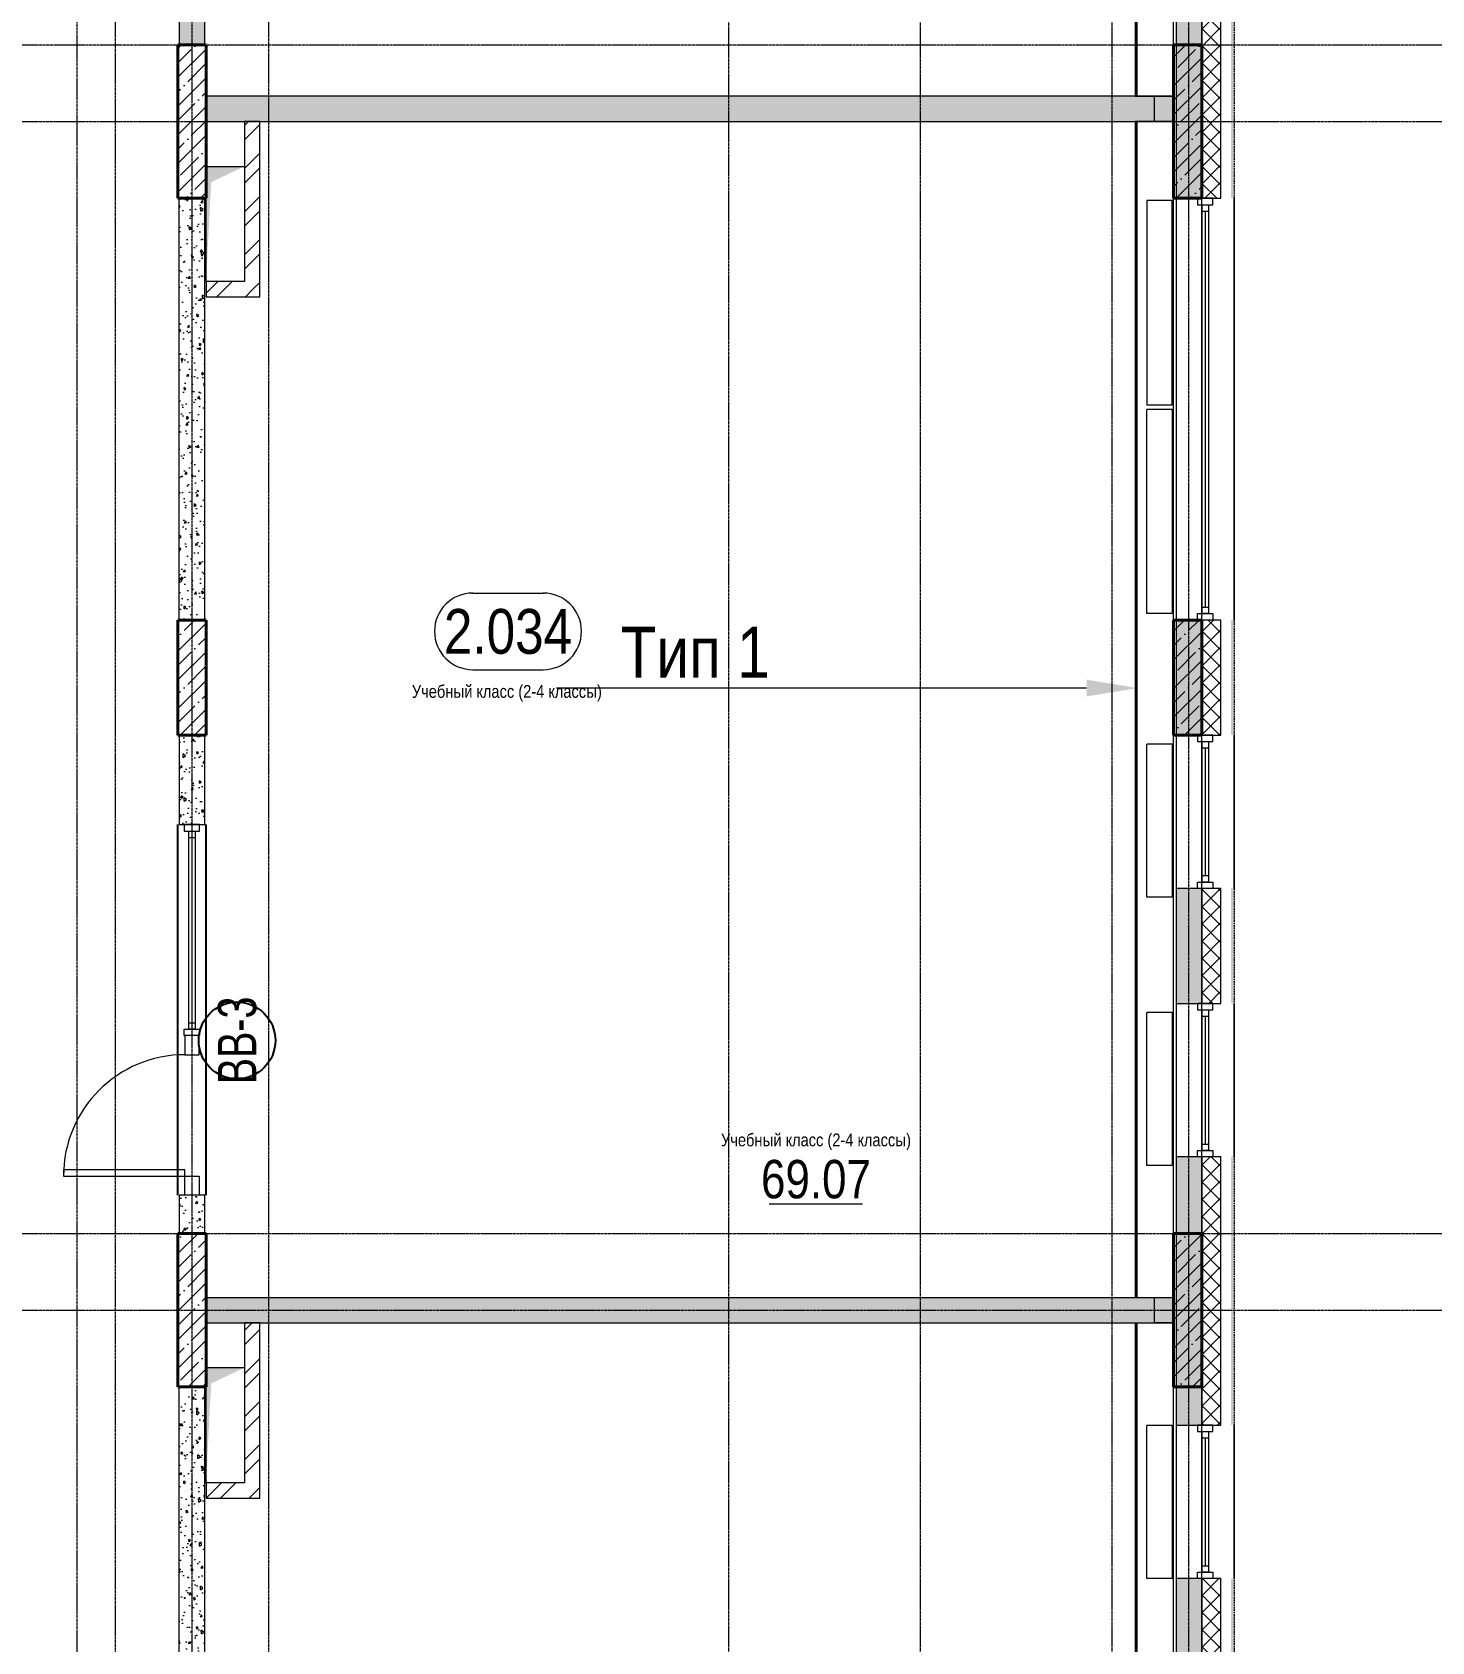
# Model space of a CAD drawing. Header units: millimetres. Extents: x -231292 to 573618, y -153144 to 564035.
# Drawn here: x 65533 to 76483, y 55634 to 68230 of the extents above; entities that cross this region are included whole.
import ezdxf
from ezdxf import colors
from ezdxf.entities.mleader import LeaderData, LeaderLine
from ezdxf.enums import TextEntityAlignment as Align
from ezdxf.math import Vec2, Vec3

# ---------------------------------------------------------------- set-up
doc = ezdxf.new("R2010")
doc.units = ezdxf.units.MM
for name, pattern in [('CENTER2', [28.575, 19.05, -3.175, 3.175, -3.175]), ('DASHED', [19.05, 12.7, -6.35]), ('HIDDEN2', [4.7625, 3.175, -1.5875])]:
    doc.linetypes.add(name, pattern=pattern)
doc.layers.get('0').update_dxf_attribs({"color": 250})
doc.layers.get('Defpoints').update_dxf_attribs({"color": 250})
for name, color, linetype, lineweight in [('A-AREA', 250, 'Continuous', 15), ('A-Wall_Материал_Газоблок_Контур', 250, 'Continuous', 0), ('АР_Area', 250, 'Continuous', 5), ('АР_Витраж', 250, 'Continuous', 13), ('АР_Витраж марка', 250, 'Continuous', 9), ('АР_Двери_витраж', 250, 'Continuous', 9), ('АР_Колонны', 250, 'Continuous', 35), ('АР_Окна', 250, 'Continuous', 5), ('АР_Отопительные приборы', 250, 'HIDDEN2', 0), ('АР_площадь пом', 250, 'Continuous', 5), ('АР_Стены ЖБ', 250, 'Continuous', 35), ('АР_Стены кирпич', 250, 'Continuous', 20), ('АР_Стены ПЕНОблок', 250, 'Continuous', 20), ('АР_Утеплитель', 250, 'Continuous', 0), ('АР_Штриховка', 250, 'Continuous', 0), ('Зашивка радиаторов тип 1 (фанера и МДФ)', 250, 'Continuous', 0), ('Зашивка радиаторов тип 2 (файерборд 2 слоя_керамогранит)', 250, 'Continuous', 0), ('КМ_Фахверки', 250, 'Continuous', 80), ('ОВ_Отопление', 250, 'Continuous', 0), ('ОВ_Шахты', 250, 'Continuous', 5), ('Размеры зашивки ГКЛ', 250, 'Continuous', 0), ('РД_Оси_100', 250, 'Continuous', 0), ('РД_проем_инж перемыч_фахверк', 250, 'Continuous', 18)]:
    doc.layers.add(name, color=color, linetype=linetype, lineweight=lineweight)
doc.layers.add('АР_Делит', color=250, linetype='Continuous', lineweight=0, plot=False)
doc.layers.add('РД_Проем', color=250, linetype='Continuous', lineweight=0, plot=False)
doc.layers.add('РД_Витраж_вн', color=250, linetype='Continuous')
doc.styles.add('Arial_09', font='ARIALN.TTF', dxfattribs={"width": 0.9})
doc.styles.add('style1', font='ARIALN.TTF')
pattern_1 = [(45, (8883.4, 13229.69), (-112.2532, 112.2532), []), (45, (8995.66, 13229.69), (-112.2532, 112.2532), [198.4375, -39.6875, 0, -39.6875])]
pattern_2 = [(45, (8883.4, 13229.69), (-168.3798, 168.3798), []), (45, (8995.66, 13229.69), (-168.3798, 168.3798), [])]
pattern_3 = [(45, (8883.4, 13229.69), (-168.3798, 168.3798), []), (45, (8995.66, 13229.69), (-168.3798, 168.3798), [])]

# ---------------------------------------------------------------- blocks, each defined once
blk = doc.blocks.new('СОШ_2200_АР_ОСИ_М100_28.05.24')
at = {"layer": 'АР_Делит', "color": 5, "linetype": 'DASHED'}
blk.add_lwpolyline([(114955, 135155), (114955, -355), (93595.036, -355), (93595.036, 13855), (94145, 13855), (94145, 68320), (66055, 68320), (66055, 13857.73), (83455, 13857.73), (83455, -355), (45245, -355), (45245, 13145), (44695, 13145), (44695, 26755), (45245, 26755), (45245, 68320), (20455, 68320), (20455, 26755), (27955, 26755), (27955, 13145), (-355, 13145), (-355, 100855)], dxfattribs=at)
at = {"layer": 'РД_Оси_100', "linetype": 'CENTER2'}
for p, q in [((63600, -6155), (63600, 139938.679)), ((65100, -6155), (65100, 139938.679)), ((62100, -6155), (62100, 73302.739))]:
    blk.add_line(p, q, dxfattribs=at)
for points in [[(57300, 139938.679), (57300, -6155)], [(58500, 139938.679), (58500, -6155)], [(65700, -6155), (65700, 139938.679)], [(57000, 70839.76), (57000, -5755), (56700, -6155)], [(57900, 70753.904), (57900, -6155)], [(43327.994, 54900), (71363.995, 54900)], [(43327.994, 54300), (71363.995, 54300)], [(43327.994, 45600), (71363.995, 45600)], [(43327.994, 45000), (71363.995, 45000)]]:
    blk.add_lwpolyline(points, dxfattribs=at)
blk = doc.blocks.new('otv')
at = {"linetype": 'Continuous'}
blk.add_lwpolyline([(0, -1), (0, 0), (1, 0), (1, -1)], close=True, dxfattribs=at)
blk.add_solid([(0, -1), (0, 0), (0.135, -0.137), (1, 0)], dxfattribs=at)
blk = doc.blocks.new('otv_в_стене')
at = {"linetype": 'Continuous'}
blk.add_lwpolyline([(0, -1), (0, 0), (1, 0), (1, -1)], close=True, dxfattribs=at)
blk.add_solid([(0, -1), (0, 0), (0.5, -0.5), (1, 0)], dxfattribs=at)
blk = doc.blocks.new('MOK-МаркаПом_овал_ареал')
for p, q in [((-2.75, 3), (2.75, 3)), ((-2.75, -3), (2.75, -3))]:
    blk.add_line(p, q)
for centre, radius, start, end in [((-2.75, 0), 3, 90, 270), ((2.75, 0), 3, 270, 90), ((-3.75, 0), 3.5, 0, 0.001)]:
    blk.add_arc(centre, radius, start, end)
at = {"color": 0, "style": 'style1'}
blk.add_attdef('АР-ПОМЕЩЕНИЕ:НОМЕР', text='', height=3.5, dxfattribs=at).set_placement((0, 0), align=Align.MIDDLE)
at = {"layer": 'Defpoints', "color": 2, "style": 'style1'}
blk.add_attdef('АР-ПОМЕЩЕНИЕ:НАИМЕНОВАНИЕ', text='', height=1, dxfattribs=at).set_placement((-0.09, -4.81), align=Align.MIDDLE)
blk = doc.blocks.new('MOK-МаркаПомещения1')
at = {"layer": 'A-AREA', "color": 0}
blk.add_line((-3.65, -1.94), (3.65, -1.94), dxfattribs=at)
at = {"layer": 'A-AREA', "color": 0, "style": 'style1'}
blk.add_attdef('АР-ПОМЕЩЕНИЕ:ПЛОЩАДЬ', text='', height=3, dxfattribs=at).set_placement((0, 0), align=Align.MIDDLE)
at = {"layer": 'Defpoints', "style": 'style1', "flags": 8}
blk.add_attdef('АР-ПОМЕЩЕНИЕ:НАИМЕНОВАНИЕ', text='', height=1, dxfattribs=at).set_placement((0, 2.96), align=Align.MIDDLE)
blk = doc.blocks.new('МаркаВитража1')
at = {"layer": 'Defpoints'}
blk.add_circle((0, 0), 3, dxfattribs=at)
at = {"color": 0, "linetype": 'ByBlock', "lineweight": -2, "style": 'Arial_09', "width": 0.9}
blk.add_attdef('АР-ОКНО:НАИМЕНОВАНИЕ', text='', height=3, dxfattribs=at).set_placement((0, 0), align=Align.MIDDLE)

msp = doc.modelspace()

# ---------------------------------------------------------------- hatches: boundary and pattern name
at = {"layer": 'АР_Штриховка', "linetype": 'Continuous', "lineweight": 0}
h = msp.add_hatch(dxfattribs=at)
h.set_pattern_fill('AR-CONC', color=256, angle=-360, style=0)
h.set_pattern_definition([(50, (8883.4, 13229.69), (182.18467, -15.93909), [19.05, -209.55]), (355, (8883.4, 13229.69), (-35.24342, 191.05685), [15.24, -167.6406]), (100.45144, (8898.58, 13228.36), (146.94125, 175.11775), [16.19, -178.09024]), (46.1842, (8883.4, 13280.49), (271.07904, -42.04233), [28.575, -314.325]), (96.63556, (8906, 13276.98), (237.4041, 247.4261), [24.285, -267.1356]), (351.18415, (8883.4, 13280.5), (237.4041, 247.4261), [22.86, -251.4597]), (21, (8908.8, 13267.79), (151.6144, -102.2652), [19.05, -209.55]), (326, (8908.8, 13267.79), (61.80203, 184.18797), [15.24, -167.64]), (71.45144, (8921.44, 13259.26), (213.41642, 81.92277), [16.19, -178.08994]), (37.5, (8883.4, 13229.686), (3.088603, 84.55504), [0, -165.608, 0, -170.18, 0, -168.275]), (7.5, (8883.4, 13229.69), (66.81966, 100.180575), [0, -97.028, 0, -161.798, 0, -64.135]), (327.5, (8826.76, 13229.686), (135.590595, -5.728744), [0, -63.5, 0, -198.12, 0, -262.89]), (317.5, (8801.36, 13229.69), (148.12918, 25.42649), [0, -82.55, 0, -131.572, 0, -186.69])])
h.paths.add_polyline_path([(74683.403, 81804.686), (74483.403, 81804.686), (74483.403, 80729.686), (74683.403, 80729.686)], flags=0)
h.paths.add_polyline_path([(74683.403, 79229.686), (74483.403, 79229.686), (74483.403, 78329.686), (74683.403, 78329.686)], flags=0)
h.paths.add_polyline_path([(74683.403, 75029.686), (74483.403, 75029.686), (74483.403, 74129.686), (74683.403, 74129.686)], flags=0)
h.paths.add_polyline_path([(74683.403, 72929.686), (74483.403, 72929.686), (74483.403, 72029.686), (74683.403, 72029.686)], flags=0)
h.paths.add_polyline_path([(74683.403, 68729.686), (74483.403, 68729.686), (74483.403, 66929.686), (74683.403, 66929.686)], flags=0)
h.paths.add_polyline_path([(74683.403, 63629.686), (74483.403, 63629.686), (74483.403, 62729.686), (74683.403, 62729.686)], flags=0)
h.paths.add_polyline_path([(74683.403, 61529.686), (74483.403, 61529.686), (74483.403, 60629.686), (74683.403, 60629.686)], flags=0)
h.paths.add_polyline_path([(74683.403, 59429.686), (74483.403, 59429.686), (74483.403, 57329.686), (74683.403, 57329.686)], flags=0)
h.paths.add_polyline_path([(74683.403, 56129.686), (74483.403, 56129.686), (74483.403, 55229.686), (74683.403, 55229.686)], flags=0)
h.paths.add_polyline_path([(74683.403, 54029.686), (74483.403, 54029.686), (74483.403, 53129.686), (74683.403, 53129.686)], flags=0)
h.paths.add_polyline_path([(74683.403, 49829.686), (74483.403, 49829.686), (74483.403, 48029.686), (74683.403, 48029.686)], flags=0)
h.paths.add_polyline_path([(74683.403, 46829.686), (74483.403, 46829.686), (74483.403, 45929.686), (74683.403, 45929.686)], flags=0)
h.paths.add_polyline_path([(74683.403, 44729.686), (74483.403, 44729.686), (74483.403, 43829.686), (74683.403, 43829.686)], flags=0)
h.paths.add_polyline_path([(74683.403, 40529.686), (74483.403, 40529.686), (74483.403, 38829.687), (74683.403, 38829.687)], flags=0)
h.paths.add_polyline_path([(74683.403, 35529.687), (74483.403, 35529.687), (74483.403, 34629.687), (74683.403, 34629.687)], flags=0)
h.paths.add_polyline_path([(74683.403, 33429.687), (74483.403, 33429.687), (74483.403, 32529.685), (74683.403, 32529.685)], flags=0)
h = msp.add_hatch(dxfattribs=at)
h.set_pattern_fill('ANSI37', color=256, scale=30, angle=-360, style=0)
h.set_pattern_definition([(45, (8883.4, 13229.69), (-67.35192, 67.35192), []), (135, (8883.4, 13229.69), (-67.35192, -67.35192), [])])
h.paths.add_polyline_path([(74833.403, 81654.686), (74683.403, 81804.686), (74683.403, 80729.686), (74833.403, 80729.686)], flags=0)
h.paths.add_polyline_path([(74833.403, 79229.686), (74683.403, 79229.686), (74683.403, 78329.686), (74833.403, 78329.686)], flags=0)
h.paths.add_polyline_path([(74833.403, 75029.686), (74683.403, 75029.686), (74683.403, 74129.686), (74833.403, 74129.686)], flags=0)
h.paths.add_polyline_path([(74833.403, 72929.686), (74683.403, 72929.686), (74683.403, 72029.686), (74833.403, 72029.686)], flags=0)
h.paths.add_polyline_path([(74833.403, 68729.686), (74683.403, 68729.686), (74683.403, 66929.686), (74833.403, 66929.686)], flags=0)
h.paths.add_polyline_path([(74833.403, 63629.686), (74683.403, 63629.686), (74683.403, 62729.686), (74833.403, 62729.686)], flags=0)
h.paths.add_polyline_path([(74833.403, 61529.686), (74683.403, 61529.686), (74683.403, 60629.686), (74833.403, 60629.686)], flags=0)
h.paths.add_polyline_path([(74833.403, 59429.686), (74683.403, 59429.686), (74683.403, 57329.686), (74833.403, 57329.686)], flags=0)
h.paths.add_polyline_path([(74833.403, 56129.686), (74683.403, 56129.686), (74683.403, 55229.686), (74833.403, 55229.686)], flags=0)
h.paths.add_polyline_path([(74833.403, 54029.686), (74683.403, 54029.686), (74683.403, 53129.686), (74833.403, 53129.686)], flags=0)
h.paths.add_polyline_path([(74833.403, 49829.686), (74683.403, 49829.686), (74683.403, 48029.686), (74833.403, 48029.686)], flags=0)
h.paths.add_polyline_path([(74833.403, 46829.686), (74683.403, 46829.686), (74683.403, 45929.686), (74833.403, 45929.686)], flags=0)
h.paths.add_polyline_path([(74833.403, 44729.686), (74683.403, 44729.686), (74683.403, 43829.686), (74833.403, 43829.686)], flags=0)
h.paths.add_polyline_path([(74833.403, 40529.686), (74683.403, 40529.686), (74683.403, 38829.687), (74833.403, 38829.687)], flags=0)
h.paths.add_polyline_path([(74833.403, 35529.687), (74683.403, 35529.687), (74683.403, 34629.687), (74833.403, 34629.687)], flags=0)
h.paths.add_polyline_path([(74833.403, 33429.687), (74683.403, 33429.687), (74683.403, 32529.685), (74833.403, 32529.685)], flags=0)
h = msp.add_hatch(dxfattribs=at)
h.set_pattern_fill('_U', color=256, angle=-360, style=0, pattern_type=0)
h.set_pattern_definition([(360, (8883.4027, 13229.6861), (3e-17, 1), [])])
h.paths.add_polyline_path([(74938.403, 81549.686), (74913.403, 81574.686), (74913.403, 80729.686), (74938.403, 80729.686)], flags=0)
h.paths.add_polyline_path([(74938.403, 79229.686), (74913.403, 79229.686), (74913.403, 78329.686), (74938.403, 78329.686)], flags=0)
h.paths.add_polyline_path([(74938.403, 75029.686), (74913.403, 75029.686), (74913.403, 74129.686), (74938.403, 74129.686)], flags=0)
h.paths.add_polyline_path([(74938.403, 72929.686), (74913.403, 72929.686), (74913.403, 72029.686), (74938.403, 72029.686)], flags=0)
h.paths.add_polyline_path([(74938.403, 68729.686), (74913.403, 68729.686), (74913.403, 66929.686), (74938.403, 66929.686)], flags=0)
h.paths.add_polyline_path([(74938.403, 63629.686), (74913.403, 63629.686), (74913.403, 62729.686), (74938.403, 62729.686)], flags=0)
h.paths.add_polyline_path([(74938.403, 61529.686), (74913.403, 61529.686), (74913.403, 60629.686), (74938.403, 60629.686)], flags=0)
h.paths.add_polyline_path([(74938.403, 59429.686), (74913.403, 59429.686), (74913.403, 57329.686), (74938.403, 57329.686)], flags=0)
h.paths.add_polyline_path([(74938.403, 56129.686), (74913.403, 56129.686), (74913.403, 55229.686), (74938.403, 55229.686)], flags=0)
h.paths.add_polyline_path([(74938.403, 54029.686), (74913.403, 54029.686), (74913.403, 53129.686), (74938.403, 53129.686)], flags=0)
h.paths.add_polyline_path([(74938.403, 49829.686), (74913.403, 49829.686), (74913.403, 48029.686), (74938.403, 48029.686)], flags=0)
h.paths.add_polyline_path([(74938.403, 46829.686), (74913.403, 46829.686), (74913.403, 45929.686), (74938.403, 45929.686)], flags=0)
h.paths.add_polyline_path([(74938.403, 44729.686), (74913.403, 44729.686), (74913.403, 43829.686), (74938.403, 43829.686)], flags=0)
h.paths.add_polyline_path([(74938.403, 40529.686), (74913.403, 40529.686), (74913.403, 38829.687), (74938.403, 38829.687)], flags=0)
h.paths.add_polyline_path([(74938.403, 35529.687), (74913.403, 35529.687), (74913.403, 34629.687), (74938.403, 34629.687)], flags=0)
h.paths.add_polyline_path([(74938.403, 33429.687), (74913.403, 33429.687), (74913.403, 32529.685), (74938.403, 32529.685)], flags=0)
h = msp.add_hatch(dxfattribs=at)
h.set_pattern_fill('AR-CONC', color=256, angle=45, style=0)
h.set_pattern_definition([(95, (8883.4, 13229.69), (140.09465, 117.55338), [19.05, -209.55]), (40, (8883.4, 13229.69), (-160.01845, 110.17673), [15.24, -167.6406]), (145.45144, (8895.08, 13239.48), (-19.9238, 227.7301), [16.19, -178.09024]), (91.1842, (8847.48, 13265.6), (221.41024, 161.9534), [28.575, -314.325]), (141.63556, (8865.93, 13279.1), (-7.0866, 342.8268), [24.285, -267.1356]), (36.18415, (8847.48, 13265.6), (-7.0866, 342.8268), [22.86, -251.4597]), (66, (8874.42, 13274.59), (179.51998, 34.89515), [19.05, -209.55]), (11, (8874.42, 13274.59), (-86.53993, 173.9412), [15.24, -167.64]), (116.45145, (8889.38, 13277.5), (92.98005, 208.83634), [16.19, -178.08994]), (82.5, (8883.4, 13229.686), (-57.60547, 61.973414), [0, -165.608, 0, -170.18, 0, -168.275]), (52.5, (8883.4, 13229.69), (-23.58973, 118.087), [0, -97.028, 0, -161.798, 0, -64.135]), (12.5, (8843.35, 13189.634), (99.927863, 91.826196), [0, -63.5, 0, -198.12, 0, -262.89]), (2.5, (8825.39, 13171.67), (86.7639, 122.7224), [0, -82.55, 0, -131.572, 0, -186.69])])
h.paths.add_polyline_path([(66683.403, 68128.686), (66883.403, 68128.686), (66883.403, 68428.686), (66683.403, 68428.686)], flags=0)
h.paths.add_polyline_path([(66683.403, 71328.686), (66883.403, 71328.686), (66883.403, 74130.686), (66683.403, 74130.686)], flags=0)
at = {"layer": 'АР_Штриховка', "linetype": 'Continuous', "lineweight": 5}
h = msp.add_hatch(dxfattribs=at)
h.set_pattern_fill('ANSI35', color=256, scale=25, style=0)
h.set_pattern_definition(pattern_1)
h.paths.add_polyline_path([(66673.403, 66929.686), (66893.403, 66929.686), (66893.403, 68129.686), (66673.403, 68129.686)], flags=0)
h = msp.add_hatch(dxfattribs=at)
h.set_pattern_fill('ANSI35', color=256, scale=25, style=0)
h.set_pattern_definition(pattern_1)
h.paths.add_polyline_path([(74463.403, 66929.686), (74683.403, 66929.686), (74683.403, 68129.686), (74463.403, 68129.686)], flags=0)
at = {"layer": 'АР_Штриховка', "linetype": 'Continuous', "lineweight": 0}
h = msp.add_hatch(dxfattribs=at)
h.set_pattern_fill('AR-CONC', color=256, angle=-315, style=0)
h.set_pattern_definition([(95, (8883.4, 13229.69), (140.09465, 117.55338), [19.05, -209.55]), (40, (8883.4, 13229.69), (-160.01845, 110.17673), [15.24, -167.6406]), (145.45144, (8895.08, 13239.48), (-19.9238, 227.7301), [16.19, -178.09024]), (91.1842, (8847.48, 13265.6), (221.41024, 161.9534), [28.575, -314.325]), (141.63556, (8865.93, 13279.1), (-7.0866, 342.8268), [24.285, -267.1356]), (36.18415, (8847.48, 13265.6), (-7.0866, 342.8268), [22.86, -251.4597]), (66, (8874.42, 13274.59), (179.51998, 34.89515), [19.05, -209.55]), (11, (8874.42, 13274.59), (-86.53993, 173.9412), [15.24, -167.64]), (116.45145, (8889.38, 13277.5), (92.98005, 208.83634), [16.19, -178.08994]), (82.5, (8883.4, 13229.686), (-57.60547, 61.973414), [0, -165.608, 0, -170.18, 0, -168.275]), (52.5, (8883.4, 13229.69), (-23.58973, 118.087), [0, -97.028, 0, -161.798, 0, -64.135]), (12.5, (8843.35, 13189.634), (99.927863, 91.826196), [0, -63.5, 0, -198.12, 0, -262.89]), (2.5, (8825.39, 13171.67), (86.7639, 122.7224), [0, -82.55, 0, -131.572, 0, -186.69])])
h.paths.add_polyline_path([(66893.403, 67729.686), (66893.403, 67529.686), (67193.403, 67529.686), (67193.403, 67729.686)], flags=0)
h.paths.add_polyline_path([(67193.403, 67729.686), (67193.403, 67529.686), (74463.403, 67529.686), (74463.403, 67729.686)], flags=0)
h = msp.add_hatch(dxfattribs=at)
h.set_pattern_fill('ANSI32', color=256, scale=25, angle=-360, style=0)
h.set_pattern_definition(pattern_2)
h.paths.add_polyline_path([(67193.403, 66279.686), (67313.403, 66159.686), (67313.403, 67529.686), (67193.403, 67529.686)], flags=0)
h = msp.add_hatch(dxfattribs=at)
h.set_pattern_fill('AR-CONC', color=256, angle=45, style=0)
h.set_pattern_definition([(95, (8883.4, 13229.69), (140.09465, 117.55338), [19.05, -209.55]), (40, (8883.4, 13229.69), (-160.01845, 110.17673), [15.24, -167.6406]), (145.45144, (8895.08, 13239.48), (-19.9238, 227.7301), [16.19, -178.09024]), (91.1842, (8847.48, 13265.6), (221.41024, 161.9534), [28.575, -314.325]), (141.63556, (8865.93, 13279.1), (-7.0866, 342.8268), [24.285, -267.1356]), (36.18415, (8847.48, 13265.6), (-7.0866, 342.8268), [22.86, -251.4597]), (66, (8874.42, 13274.59), (179.51998, 34.89515), [19.05, -209.55]), (11, (8874.42, 13274.59), (-86.53993, 173.9412), [15.24, -167.64]), (116.45145, (8889.38, 13277.5), (92.98005, 208.83634), [16.19, -178.08994]), (82.5, (8883.4, 13229.686), (-57.60547, 61.973414), [0, -165.608, 0, -170.18, 0, -168.275]), (52.5, (8883.4, 13229.69), (-23.58973, 118.087), [0, -97.028, 0, -161.798, 0, -64.135]), (12.5, (8843.35, 13189.634), (99.927863, 91.826196), [0, -63.5, 0, -198.12, 0, -262.89]), (2.5, (8825.39, 13171.67), (86.7639, 122.7224), [0, -82.55, 0, -131.572, 0, -186.69])])
h.paths.add_polyline_path([(66683.403, 63628.686), (66883.403, 63628.686), (66883.403, 66279.686), (66683.403, 66279.686)], flags=0)
h.paths.add_polyline_path([(66683.403, 66279.686), (66883.403, 66279.686), (66883.403, 66930.686), (66683.403, 66930.686)], flags=0)
h = msp.add_hatch(dxfattribs=at)
h.set_pattern_fill('ANSI32', color=256, scale=25, style=0)
h.set_pattern_definition(pattern_3)
h.paths.add_polyline_path([(67313.403, 66159.686), (67193.403, 66279.686), (66893.403, 66279.686), (66893.403, 66159.686)], flags=0)
at = {"layer": 'АР_Штриховка', "linetype": 'Continuous', "lineweight": 5}
h = msp.add_hatch(dxfattribs=at)
h.set_pattern_fill('ANSI35', color=256, scale=25, style=0)
h.set_pattern_definition(pattern_1)
h.paths.add_polyline_path([(66673.403, 62729.686), (66893.403, 62729.686), (66893.403, 63629.686), (66673.403, 63629.686)], flags=0)
h = msp.add_hatch(dxfattribs=at)
h.set_pattern_fill('ANSI35', color=256, scale=25, style=0)
h.set_pattern_definition(pattern_1)
h.paths.add_polyline_path([(74463.403, 62729.686), (74683.403, 62729.686), (74683.403, 63629.686), (74463.403, 63629.686)], flags=0)
at = {"layer": 'АР_Штриховка', "linetype": 'Continuous', "lineweight": 0}
h = msp.add_hatch(dxfattribs=at)
h.set_pattern_fill('AR-CONC', color=256, angle=45, style=0)
h.set_pattern_definition([(95, (8883.4, 13229.69), (140.09465, 117.55338), [19.05, -209.55]), (40, (8883.4, 13229.69), (-160.01845, 110.17673), [15.24, -167.6406]), (145.45144, (8895.08, 13239.48), (-19.9238, 227.7301), [16.19, -178.09024]), (91.1842, (8847.48, 13265.6), (221.41024, 161.9534), [28.575, -314.325]), (141.63556, (8865.93, 13279.1), (-7.0866, 342.8268), [24.285, -267.1356]), (36.18415, (8847.48, 13265.6), (-7.0866, 342.8268), [22.86, -251.4597]), (66, (8874.42, 13274.59), (179.51998, 34.89515), [19.05, -209.55]), (11, (8874.42, 13274.59), (-86.53993, 173.9412), [15.24, -167.64]), (116.45145, (8889.38, 13277.5), (92.98005, 208.83634), [16.19, -178.08994]), (82.5, (8883.4, 13229.686), (-57.60547, 61.973414), [0, -165.608, 0, -170.18, 0, -168.275]), (52.5, (8883.4, 13229.69), (-23.58973, 118.087), [0, -97.028, 0, -161.798, 0, -64.135]), (12.5, (8843.35, 13189.634), (99.927863, 91.826196), [0, -63.5, 0, -198.12, 0, -262.89]), (2.5, (8825.39, 13171.67), (86.7639, 122.7224), [0, -82.55, 0, -131.572, 0, -186.69])])
h.paths.add_polyline_path([(66683.403, 58828.686), (66883.403, 58828.686), (66883.403, 59128.686), (66683.403, 59128.686)], flags=0)
h.paths.add_polyline_path([(66683.403, 62028.686), (66883.403, 62028.686), (66883.403, 62730.686), (66683.403, 62730.686)], flags=0)
at = {"layer": 'АР_Штриховка', "linetype": 'Continuous', "lineweight": 5}
h = msp.add_hatch(dxfattribs=at)
h.set_pattern_fill('ANSI35', color=256, scale=25, style=0)
h.set_pattern_definition(pattern_1)
h.paths.add_polyline_path([(66673.403, 57629.686), (66893.403, 57629.686), (66893.403, 58829.686), (66673.403, 58829.686)], flags=0)
h = msp.add_hatch(dxfattribs=at)
h.set_pattern_fill('ANSI35', color=256, scale=25, style=0)
h.set_pattern_definition(pattern_1)
h.paths.add_polyline_path([(74463.403, 57629.686), (74683.403, 57629.686), (74683.403, 58829.686), (74463.403, 58829.686)], flags=0)
at = {"layer": 'АР_Штриховка', "linetype": 'Continuous', "lineweight": 0}
h = msp.add_hatch(dxfattribs=at)
h.set_pattern_fill('AR-CONC', color=256, angle=45, style=0)
h.set_pattern_definition([(95, (8883.4, 13229.69), (140.09465, 117.55338), [19.05, -209.55]), (40, (8883.4, 13229.69), (-160.01845, 110.17673), [15.24, -167.6406]), (145.45144, (8895.08, 13239.48), (-19.9238, 227.7301), [16.19, -178.09024]), (91.1842, (8847.48, 13265.6), (221.41024, 161.9534), [28.575, -314.325]), (141.63556, (8865.93, 13279.1), (-7.0866, 342.8268), [24.285, -267.1356]), (36.18415, (8847.48, 13265.6), (-7.0866, 342.8268), [22.86, -251.4597]), (66, (8874.42, 13274.59), (179.51998, 34.89515), [19.05, -209.55]), (11, (8874.42, 13274.59), (-86.53993, 173.9412), [15.24, -167.64]), (116.45145, (8889.38, 13277.5), (92.98005, 208.83634), [16.19, -178.08994]), (82.5, (8883.4, 13229.686), (-57.60547, 61.973414), [0, -165.608, 0, -170.18, 0, -168.275]), (52.5, (8883.4, 13229.69), (-23.58973, 118.087), [0, -97.028, 0, -161.798, 0, -64.135]), (12.5, (8843.35, 13189.634), (99.927863, 91.826196), [0, -63.5, 0, -198.12, 0, -262.89]), (2.5, (8825.39, 13171.67), (86.7639, 122.7224), [0, -82.55, 0, -131.572, 0, -186.69])])
h.paths.add_polyline_path([(66893.403, 58329.686), (66893.403, 58129.686), (67193.403, 58129.686), (67193.403, 58329.686)], flags=0)
h.paths.add_polyline_path([(67193.403, 58329.686), (67193.403, 58129.686), (74463.403, 58129.686), (74463.403, 58329.686)], flags=0)
h = msp.add_hatch(dxfattribs=at)
h.set_pattern_fill('ANSI32', color=256, scale=25, angle=-360, style=0)
h.set_pattern_definition(pattern_2)
h.paths.add_polyline_path([(67193.403, 56879.686), (67313.403, 56759.686), (67313.403, 58129.686), (67193.403, 58129.686)], flags=0)
h = msp.add_hatch(dxfattribs=at)
h.set_pattern_fill('AR-CONC', color=256, angle=45, style=0)
h.set_pattern_definition([(95, (8883.4, 13229.69), (140.09465, 117.55338), [19.05, -209.55]), (40, (8883.4, 13229.69), (-160.01845, 110.17673), [15.24, -167.6406]), (145.45144, (8895.08, 13239.48), (-19.9238, 227.7301), [16.19, -178.09024]), (91.1842, (8847.48, 13265.6), (221.41024, 161.9534), [28.575, -314.325]), (141.63556, (8865.93, 13279.1), (-7.0866, 342.8268), [24.285, -267.1356]), (36.18415, (8847.48, 13265.6), (-7.0866, 342.8268), [22.86, -251.4597]), (66, (8874.42, 13274.59), (179.51998, 34.89515), [19.05, -209.55]), (11, (8874.42, 13274.59), (-86.53993, 173.9412), [15.24, -167.64]), (116.45145, (8889.38, 13277.5), (92.98005, 208.83634), [16.19, -178.08994]), (82.5, (8883.4, 13229.686), (-57.60547, 61.973414), [0, -165.608, 0, -170.18, 0, -168.275]), (52.5, (8883.4, 13229.69), (-23.58973, 118.087), [0, -97.028, 0, -161.798, 0, -64.135]), (12.5, (8843.35, 13189.634), (99.92786, 91.826196), [0, -63.5, 0, -198.12, 0, -262.89]), (2.5, (8825.39, 13171.67), (86.7639, 122.7224), [0, -82.55, 0, -131.572, 0, -186.69])])
h.paths.add_polyline_path([(66683.403, 54028.686), (66883.403, 54028.686), (66883.403, 56879.686), (66683.403, 56879.686)], flags=0)
h.paths.add_polyline_path([(66683.403, 56879.686), (66883.403, 56879.686), (66883.403, 57630.686), (66683.403, 57630.686)], flags=0)
h = msp.add_hatch(dxfattribs=at)
h.set_pattern_fill('ANSI32', color=256, scale=25, style=0)
h.set_pattern_definition(pattern_3)
h.paths.add_polyline_path([(67313.403, 56759.686), (67193.403, 56879.686), (66893.403, 56879.686), (66893.403, 56759.686)], flags=0)

# ---------------------------------------------------------------- linework, layer by layer
at = {"layer": 'A-Wall_Материал_Газоблок_Контур', "linetype": 'Continuous', "lineweight": 0}
for p, q in [((74483.403, 66929.686), (74483.403, 63629.686)), ((74938.403, 63629.686), (74938.403, 66929.686)), ((74483.403, 62729.686), (74483.403, 61529.686)), ((74938.403, 61529.686), (74938.403, 62729.686)), ((74483.403, 60629.686), (74483.403, 59429.686)), ((74938.403, 59429.686), (74938.403, 60629.686)), ((74483.403, 57329.686), (74483.403, 56129.686)), ((74938.403, 56129.686), (74938.403, 57329.686))]:
    msp.add_line(p, q, dxfattribs=at)
at = {"layer": 'АР_Витраж', "linetype": 'Continuous', "lineweight": 5}
for p, q in [((66673.403, 62028.686), (66673.403, 60378.686)), ((66893.403, 62028.686), (66893.403, 60378.686))]:
    msp.add_line(p, q, dxfattribs=at)
at = {"layer": 'АР_Витраж', "linetype": 'Continuous', "lineweight": 13}
for p, q in [((66758.403, 61928.686), (66808.403, 61928.686)), ((66783.403, 61928.686), (66783.403, 60478.686)), ((66758.403, 60478.686), (66808.403, 60478.686))]:
    msp.add_line(p, q, dxfattribs=at)
for points in [[(66843.403, 61978.686), (66843.403, 62028.686), (66723.403, 62028.686), (66723.403, 61978.686)], [(66758.403, 61978.686), (66808.403, 61978.686), (66808.403, 60428.686), (66758.403, 60428.686)], [(66843.403, 60428.686), (66843.403, 60378.686), (66723.403, 60378.686), (66723.403, 60428.686)]]:
    msp.add_lwpolyline(points, close=True, dxfattribs=at)
at = {"layer": 'АР_Двери_витраж', "linetype": 'Continuous', "lineweight": 9}
for points in [[(66838.403, 60228.686), (66838.403, 60378.686), (66728.403, 60378.686), (66728.403, 60228.686)], [(66728.403, 59278.686), (66728.403, 59328.686), (65778.403, 59328.686), (65778.403, 59278.686)], [(66838.403, 59278.686), (66838.403, 59128.686), (66728.403, 59128.686), (66728.403, 59278.686)]]:
    msp.add_lwpolyline(points, close=True, dxfattribs=at)
msp.add_arc((66728.403, 59278.686), 950, 90, 180, dxfattribs=at)
at = {"layer": 'АР_Колонны', "linetype": 'HIDDEN2', "lineweight": 25}
for p, q in [((66673.403, 68129.686), (66893.403, 68129.686)), ((66673.403, 66929.686), (66673.403, 68129.686)), ((66893.403, 68129.686), (66893.403, 66929.686)), ((74463.403, 68129.686), (74683.403, 68129.686)), ((74463.403, 66929.686), (74463.403, 68129.686)), ((74683.403, 68129.686), (74683.403, 66929.686)), ((66893.403, 66929.686), (66673.403, 66929.686)), ((74683.403, 66929.686), (74463.403, 66929.686)), ((66673.403, 63629.686), (66893.403, 63629.686)), ((66673.403, 62729.686), (66673.403, 63629.686)), ((66893.403, 63629.686), (66893.403, 62729.686)), ((74463.403, 63629.686), (74683.403, 63629.686)), ((74463.403, 62729.686), (74463.403, 63629.686)), ((74683.403, 63629.686), (74683.403, 62729.686)), ((66893.403, 62729.686), (66673.403, 62729.686)), ((74683.403, 62729.686), (74463.403, 62729.686)), ((66673.403, 58829.686), (66893.403, 58829.686)), ((66673.403, 57629.686), (66673.403, 58829.686)), ((66893.403, 58829.686), (66893.403, 57629.686)), ((74463.403, 58829.686), (74683.403, 58829.686)), ((74463.403, 57629.686), (74463.403, 58829.686)), ((74683.403, 58829.686), (74683.403, 57629.686)), ((66893.403, 57629.686), (66673.403, 57629.686)), ((74683.403, 57629.686), (74463.403, 57629.686))]:
    msp.add_line(p, q, dxfattribs=at)
at = {"layer": 'АР_Колонны', "linetype": 'Continuous', "lineweight": 35}
for p, q in [((66673.403, 68129.686), (66893.403, 68129.686)), ((66673.403, 66929.686), (66673.403, 68129.686)), ((66893.403, 66929.686), (66893.403, 68129.686)), ((74463.403, 68129.686), (74683.403, 68129.686)), ((74463.403, 66929.686), (74463.403, 68129.686)), ((74683.403, 66929.686), (74683.403, 68129.686)), ((66673.403, 66929.686), (66893.403, 66929.686)), ((74463.403, 66929.686), (74683.403, 66929.686)), ((66673.403, 63629.686), (66893.403, 63629.686)), ((66673.403, 62729.686), (66673.403, 63629.686)), ((66893.403, 62729.686), (66893.403, 63629.686)), ((74463.403, 63629.686), (74683.403, 63629.686)), ((74463.403, 62729.686), (74463.403, 63629.686)), ((74683.403, 62729.686), (74683.403, 63629.686)), ((66673.403, 62729.686), (66893.403, 62729.686)), ((74463.403, 62729.686), (74683.403, 62729.686)), ((66673.403, 58829.686), (66893.403, 58829.686)), ((66673.403, 57629.686), (66673.403, 58829.686)), ((66893.403, 57629.686), (66893.403, 58829.686)), ((74463.403, 58829.686), (74683.403, 58829.686)), ((74463.403, 57629.686), (74463.403, 58829.686)), ((74683.403, 57629.686), (74683.403, 58829.686)), ((66673.403, 57629.686), (66893.403, 57629.686)), ((74463.403, 57629.686), (74683.403, 57629.686))]:
    msp.add_line(p, q, dxfattribs=at)
at = {"layer": 'АР_Окна', "linetype": 'Continuous', "lineweight": 5}
for p, q in [((74483.403, 66929.686), (74483.403, 63629.686)), ((74938.403, 66929.686), (74938.403, 63629.686)), ((74685.903, 66829.686), (74735.903, 66829.686)), ((74710.903, 66829.686), (74710.903, 63729.686)), ((74685.903, 63729.686), (74735.903, 63729.686)), ((74483.403, 62729.686), (74483.403, 61529.686)), ((74938.403, 62729.686), (74938.403, 61529.686)), ((74685.903, 62629.686), (74735.903, 62629.686)), ((74710.903, 62629.686), (74710.903, 61629.686)), ((74685.903, 61629.686), (74735.903, 61629.686)), ((74483.403, 60629.686), (74483.403, 59429.686)), ((74938.403, 60629.686), (74938.403, 59429.686)), ((74685.903, 60529.686), (74735.903, 60529.686)), ((74710.903, 60529.686), (74710.903, 59529.686)), ((74685.903, 59529.686), (74735.903, 59529.686)), ((74483.403, 57329.686), (74483.403, 56129.686)), ((74938.403, 57329.686), (74938.403, 56129.686)), ((74685.903, 57229.686), (74735.903, 57229.686)), ((74710.903, 57229.686), (74710.903, 56229.686)), ((74685.903, 56229.686), (74735.903, 56229.686))]:
    msp.add_line(p, q, dxfattribs=at)
for points in [[(74770.903, 66879.686), (74770.903, 66929.686), (74650.903, 66929.686), (74650.903, 66879.686)], [(74685.903, 66879.686), (74735.903, 66879.686), (74735.903, 63679.686), (74685.903, 63679.686)], [(74770.903, 63679.686), (74770.903, 63629.686), (74650.903, 63629.686), (74650.903, 63679.686)], [(74770.903, 62679.686), (74770.903, 62729.686), (74650.903, 62729.686), (74650.903, 62679.686)], [(74685.903, 62679.686), (74735.903, 62679.686), (74735.903, 61579.686), (74685.903, 61579.686)], [(74770.903, 61579.686), (74770.903, 61529.686), (74650.903, 61529.686), (74650.903, 61579.686)], [(74770.903, 60579.686), (74770.903, 60629.686), (74650.903, 60629.686), (74650.903, 60579.686)], [(74685.903, 60579.686), (74735.903, 60579.686), (74735.903, 59479.686), (74685.903, 59479.686)], [(74770.903, 59479.686), (74770.903, 59429.686), (74650.903, 59429.686), (74650.903, 59479.686)], [(74770.903, 57279.686), (74770.903, 57329.686), (74650.903, 57329.686), (74650.903, 57279.686)], [(74685.903, 57279.686), (74735.903, 57279.686), (74735.903, 56179.686), (74685.903, 56179.686)], [(74770.903, 56179.686), (74770.903, 56129.686), (74650.903, 56129.686), (74650.903, 56179.686)]]:
    msp.add_lwpolyline(points, close=True, dxfattribs=at)
at = {"layer": 'АР_Отопительные приборы'}
for points in [[(74453.403, 66912.841), (74253.403, 66912.841), (74253.403, 65312.841), (74453.403, 65312.841)], [(74253.403, 65279.686), (74453.403, 65279.686), (74453.403, 63679.686), (74253.403, 63679.686)], [(74453.403, 61460.622), (74253.403, 61460.622), (74253.403, 62660.622), (74453.403, 62660.622)], [(74253.403, 60560.622), (74453.403, 60560.622), (74453.403, 59360.622), (74253.403, 59360.622)], [(74253.403, 57329.686), (74453.403, 57329.686), (74453.403, 56129.686), (74253.403, 56129.686)]]:
    msp.add_lwpolyline(points, close=True, dxfattribs=at)
at = {"layer": 'АР_Стены ЖБ', "linetype": 'Continuous', "lineweight": 40}
for p, q in [((66893.403, 68129.686), (66673.403, 68129.686)), ((66673.403, 68129.686), (66673.403, 66929.686)), ((66893.403, 66929.686), (66893.403, 68129.686)), ((74683.403, 68129.686), (74463.403, 68129.686)), ((74463.403, 68129.686), (74463.403, 66929.686)), ((74683.403, 66929.686), (74683.403, 68129.686)), ((66673.403, 66929.686), (66893.403, 66929.686)), ((74463.403, 66929.686), (74683.403, 66929.686)), ((66893.403, 63629.686), (66673.403, 63629.686)), ((66673.403, 63629.686), (66673.403, 62729.686)), ((66893.403, 62729.686), (66893.403, 63629.686)), ((74683.403, 63629.686), (74463.403, 63629.686)), ((74463.403, 63629.686), (74463.403, 62729.686)), ((74683.403, 62729.686), (74683.403, 63629.686)), ((66673.403, 62729.686), (66893.403, 62729.686)), ((74463.403, 62729.686), (74683.403, 62729.686)), ((66893.403, 58829.686), (66673.403, 58829.686)), ((66673.403, 58829.686), (66673.403, 57629.686)), ((66893.403, 57629.686), (66893.403, 58829.686)), ((74683.403, 58829.686), (74463.403, 58829.686)), ((74463.403, 58829.686), (74463.403, 57629.686)), ((74683.403, 57629.686), (74683.403, 58829.686)), ((66673.403, 57629.686), (66893.403, 57629.686)), ((74463.403, 57629.686), (74683.403, 57629.686))]:
    msp.add_line(p, q, dxfattribs=at)
at = {"layer": 'АР_Стены кирпич', "linetype": 'Continuous', "lineweight": 20}
for p, q in [((67313.403, 67529.686), (67193.403, 67529.686)), ((67193.403, 67529.686), (67193.403, 66279.686)), ((67313.403, 66159.686), (67313.403, 67529.686)), ((67193.403, 66279.686), (66893.403, 66279.686)), ((66893.403, 66279.686), (66893.403, 66159.686)), ((66893.403, 66159.686), (67313.403, 66159.686)), ((67313.403, 58129.686), (67193.403, 58129.686)), ((67193.403, 58129.686), (67193.403, 56879.686)), ((67313.403, 56759.686), (67313.403, 58129.686)), ((67193.403, 56879.686), (66893.403, 56879.686)), ((66893.403, 56879.686), (66893.403, 56759.686)), ((66893.403, 56759.686), (67313.403, 56759.686))]:
    msp.add_line(p, q, dxfattribs=at)
at = {"layer": 'АР_Стены ПЕНОблок', "linetype": 'Continuous', "lineweight": 20}
for p, q in [((74483.403, 68729.686), (74483.403, 66929.686)), ((74683.403, 66929.686), (74683.403, 68729.686)), ((66683.403, 68428.686), (66683.403, 68128.686)), ((66883.403, 68128.686), (66883.403, 68428.686)), ((66683.403, 68128.686), (66883.403, 68128.686)), ((66893.403, 67729.686), (66893.403, 67529.686)), ((67193.403, 67729.686), (66893.403, 67729.686)), ((74463.403, 67729.686), (67193.403, 67729.686)), ((74463.403, 67529.686), (74463.403, 67729.686)), ((66893.403, 67529.686), (74463.403, 67529.686)), ((66883.403, 66930.686), (66683.403, 66930.686)), ((66683.403, 63628.686), (66683.403, 66930.686)), ((66883.403, 66279.686), (66883.403, 66930.686)), ((74483.403, 66929.686), (74683.403, 66929.686)), ((66883.403, 63628.686), (66883.403, 66279.686)), ((66683.403, 63628.686), (66883.403, 63628.686)), ((74683.403, 63629.686), (74483.403, 63629.686)), ((74483.403, 63629.686), (74483.403, 62729.686)), ((74683.403, 62729.686), (74683.403, 63629.686)), ((66883.403, 62730.686), (66683.403, 62730.686)), ((66683.403, 62730.686), (66683.403, 62028.686)), ((66883.403, 62028.686), (66883.403, 62730.686)), ((74483.403, 62729.686), (74683.403, 62729.686)), ((66683.403, 62028.686), (66883.403, 62028.686)), ((74683.403, 61529.686), (74483.403, 61529.686)), ((74483.403, 61529.686), (74483.403, 60629.686)), ((74683.403, 60629.686), (74683.403, 61529.686)), ((74483.403, 60629.686), (74683.403, 60629.686)), ((74683.403, 59429.686), (74483.403, 59429.686)), ((74483.403, 59429.686), (74483.403, 57329.686)), ((74683.403, 57329.686), (74683.403, 59429.686)), ((66883.403, 59128.686), (66683.403, 59128.686)), ((66683.403, 59128.686), (66683.403, 58828.686)), ((66883.403, 58828.686), (66883.403, 59128.686)), ((66683.403, 58828.686), (66883.403, 58828.686)), ((66893.403, 58329.686), (74463.403, 58329.686)), ((66893.403, 58329.686), (66893.403, 58129.686)), ((74463.403, 58129.686), (74463.403, 58329.686)), ((66893.403, 58129.686), (74463.403, 58129.686)), ((66883.403, 57630.686), (66683.403, 57630.686)), ((66683.403, 54028.686), (66683.403, 57630.686)), ((66883.403, 56879.686), (66883.403, 57630.686)), ((74483.403, 57329.686), (74683.403, 57329.686)), ((66883.403, 54028.686), (66883.403, 56879.686)), ((74683.403, 56129.686), (74483.403, 56129.686)), ((74483.403, 56129.686), (74483.403, 55229.686)), ((74683.403, 55229.686), (74683.403, 56129.686))]:
    msp.add_line(p, q, dxfattribs=at)
at = {"layer": 'АР_Утеплитель', "linetype": 'Continuous', "lineweight": 0}
for p, q in [((74683.403, 68729.686), (74683.403, 66929.686)), ((74833.403, 66929.686), (74833.403, 68729.686)), ((74683.403, 66929.686), (74833.403, 66929.686)), ((74833.403, 63629.686), (74683.403, 63629.686)), ((74683.403, 63629.686), (74683.403, 62729.686)), ((74833.403, 62729.686), (74833.403, 63629.686)), ((74683.403, 62729.686), (74833.403, 62729.686)), ((74833.403, 61529.686), (74683.403, 61529.686)), ((74683.403, 61529.686), (74683.403, 60629.686)), ((74833.403, 60629.686), (74833.403, 61529.686)), ((74683.403, 60629.686), (74833.403, 60629.686)), ((74833.403, 59429.686), (74683.403, 59429.686)), ((74683.403, 59429.686), (74683.403, 57329.686)), ((74833.403, 57329.686), (74833.403, 59429.686)), ((74683.403, 57329.686), (74833.403, 57329.686)), ((74833.403, 56129.686), (74683.403, 56129.686)), ((74683.403, 56129.686), (74683.403, 55229.686)), ((74833.403, 55229.686), (74833.403, 56129.686))]:
    msp.add_line(p, q, dxfattribs=at)
at = {"layer": 'Зашивка радиаторов тип 1 (фанера и МДФ)', "linetype": 'Continuous', "lineweight": 0}
for p, q in [((74175.903, 67529.686), (74163.403, 67529.686)), ((74163.403, 67529.686), (74163.403, 58329.686)), ((74463.403, 67529.686), (74175.903, 67529.686)), ((74175.903, 67529.686), (74175.903, 58329.686)), ((74175.903, 58329.686), (74175.903, 67529.686)), ((74463.403, 58329.686), (74463.403, 67529.686)), ((74163.403, 58329.686), (74463.403, 58329.686)), ((74163.403, 58129.686), (74463.403, 58129.686)), ((74163.403, 58129.686), (74163.403, 48929.686)), ((74175.903, 58129.686), (74175.903, 48929.686)), ((74175.903, 48929.686), (74175.903, 58129.686)), ((74463.403, 48929.686), (74463.403, 58129.686))]:
    msp.add_line(p, q, dxfattribs=at)
at = {"layer": 'Зашивка радиаторов тип 2 (файерборд 2 слоя_керамогранит)', "linetype": 'Continuous', "lineweight": 0}
for p, q in [((74163.403, 81504.686), (74163.403, 67729.686)), ((74175.903, 81504.686), (74175.903, 67729.686)), ((74175.903, 67729.686), (74175.903, 81504.686)), ((74463.403, 67729.686), (74463.403, 81504.686)), ((74163.403, 67729.686), (74463.403, 67729.686))]:
    msp.add_line(p, q, dxfattribs=at)
at = {"layer": 'КМ_Фахверки', "lineweight": 5}
msp.add_lwpolyline([(79583.403, 81804.686), (103283.403, 81804.103), (103283.403, 13129.686), (123583.403, 13129.686), (123583.371, 148129.686), (81883.406, 148129.686), (81883.406, 142129.686), (46283.403, 142129.686), (46283.403, 113829.686), (8783.403, 113829.686), (8783.403, 26629.686), (36583.403, 26629.686), (36583.403, 39729.686), (29083.403, 39729.686), (29083.403, 81804.686), (54383.403, 81804.686), (54383.403, 13129.686), (92083.403, 13129.686), (92083.403, 26829.686), (74683.402, 26829.694), (74683.401, 81804.686), (79584.99, 81804.686)], dxfattribs=at)
at = {"layer": 'РД_Витраж_вн', "linetype": 'Continuous', "lineweight": -3}
for p, q in [((66673.403, 59128.686), (66673.403, 62028.686)), ((66893.403, 59128.686), (66893.403, 62028.686))]:
    msp.add_line(p, q, dxfattribs=at)
at = {"layer": 'РД_Проем', "linetype": 'Continuous', "lineweight": 0}
for p, q in [((66673.403, 59128.686), (66673.403, 62028.686)), ((66893.403, 59128.686), (66893.403, 62028.686))]:
    msp.add_line(p, q, dxfattribs=at)
at = {"layer": 'РД_проем_инж перемыч_фахверк', "linetype": 'Continuous', "lineweight": 18}
for p, q in [((66673.403, 62028.686), (66673.403, 59128.686)), ((66893.403, 62028.686), (66893.403, 59128.686))]:
    msp.add_line(p, q, dxfattribs=at)

# ---------------------------------------------------------------- block references
at = {"layer": 'АР_Area', "linetype": 'Continuous', "lineweight": 5, "xscale": 100, "yscale": 100, "zscale": 100}
msp.add_blockref('MOK-МаркаПом_овал_ареал', (69255.951, 63541.162), dxfattribs=at).add_auto_attribs({'АР-ПОМЕЩЕНИЕ:НОМЕР': '2.034', 'АР-ПОМЕЩЕНИЕ:НАИМЕНОВАНИЕ': 'Учебный класс (2-4 классы)'})
at = {"layer": 'АР_Витраж марка', "linetype": 'Continuous', "lineweight": 9, "xscale": 100, "yscale": 100, "zscale": 100, "rotation": 89.99999999999999}
msp.add_blockref('МаркаВитража1', (67135.959, 60339.997), dxfattribs=at).add_auto_attribs({'АР-ОКНО:НАИМЕНОВАНИЕ': 'ВВ-3'})
at = {"layer": 'АР_площадь пом', "linetype": 'Continuous', "lineweight": 5}
ref = msp.add_blockref('MOK-МаркаПомещения1', (71665.439, 59254.993), dxfattribs=dict(at, xscale=100, yscale=100, zscale=100))
ref.add_attrib('АР-ПОМЕЩЕНИЕ:НАИМЕНОВАНИЕ', 'Учебный класс (2-4 классы)', dxfattribs={"layer": 'Defpoints', "height": 100, "style": 'style1'}).set_placement((71665.439, 59550.556), align=Align.MIDDLE)
ref.add_attrib('АР-ПОМЕЩЕНИЕ:ПЛОЩАДЬ', '69.07', dxfattribs={"layer": 'A-AREA', "color": 0, "height": 300, "style": 'style1'}).set_placement((71665.439, 59254.993), align=Align.MIDDLE)
at = {"layer": 'ОВ_Отопление', "xscale": 150, "yscale": 200}
for p in [(74313.403, 67729.686), (74313.403, 58329.686)]:
    msp.add_blockref('otv_в_стене', p, dxfattribs=at)
at = {"layer": 'ОВ_Шахты', "xscale": 300, "yscale": 900, "zscale": 1400}
for p in [(66893.403, 67179.686), (66893.403, 57779.686)]:
    msp.add_blockref('otv', p, dxfattribs=at)
at = {"layer": 'РД_Оси_100'}
msp.add_blockref('СОШ_2200_АР_ОСИ_М100_28.05.24', (8883.403, 13229.686), dxfattribs=at)

# ---------------------------------------------------------------- leaders
at = {"layer": 'Размеры зашивки ГКЛ'}
ml = msp.add_multileader_mtext('Standard', dxfattribs=at)
ml.set_content('\\pxsm1;Тип 1 ', color=(0, 0, 138), style='style1')
ml.set_leader_properties(color=256, linetype='ByLayer', lineweight=9)
ml.build(insert=Vec2(0, 0))
ml.multileader.update_dxf_attribs({"has_dogleg": 0, "text_left_attachment_type": 6, "text_right_attachment_type": 6, "text_bottom_attachment_type": 10, "dogleg_length": 25, "arrow_head_size": 400})
ctx = ml.context
ctx.base_point, ctx.char_height, ctx.arrow_head_size, ctx.landing_gap_size, ctx.plane_origin = Vec3(70087.175, 63097.628), 400, 400, 50, Vec3(64753.819, 70068.193)
ctx.left_attachment, ctx.right_attachment, ctx.top_attachment = 6, 6, 10
notes = []
notes.append((ctx, [(1, (1, 1, 0), (71282.57, 63097.628), (-1, 0), 25, [(1, [(74182.694, 63097.628)], 0, [])])]))
ctx.mtext.insert, ctx.mtext.width, ctx.mtext.defined_height, ctx.mtext.line_spacing_factor, ctx.mtext.flow_direction = Vec3(70137.175, 63577.628), 1668.44707, 600, 0.3, 5
for ctx, leaders in notes:
    for number, flags, end, landing, length, lines in leaders:
        leader = LeaderData()
        leader.index, (leader.has_last_leader_line, leader.has_dogleg_vector, leader.attachment_direction) = number, flags
        leader.last_leader_point, leader.dogleg_vector, leader.dogleg_length = Vec3(end), Vec3(landing), length
        for number, points, colour, breaks in lines:
            line = LeaderLine()
            line.index, line.vertices, line.color, line.breaks = number, Vec3.list(points), colors.encode_raw_color(colour), breaks
            leader.lines.append(line)
        ctx.leaders.append(leader)

doc.saveas('drawing.dxf')
